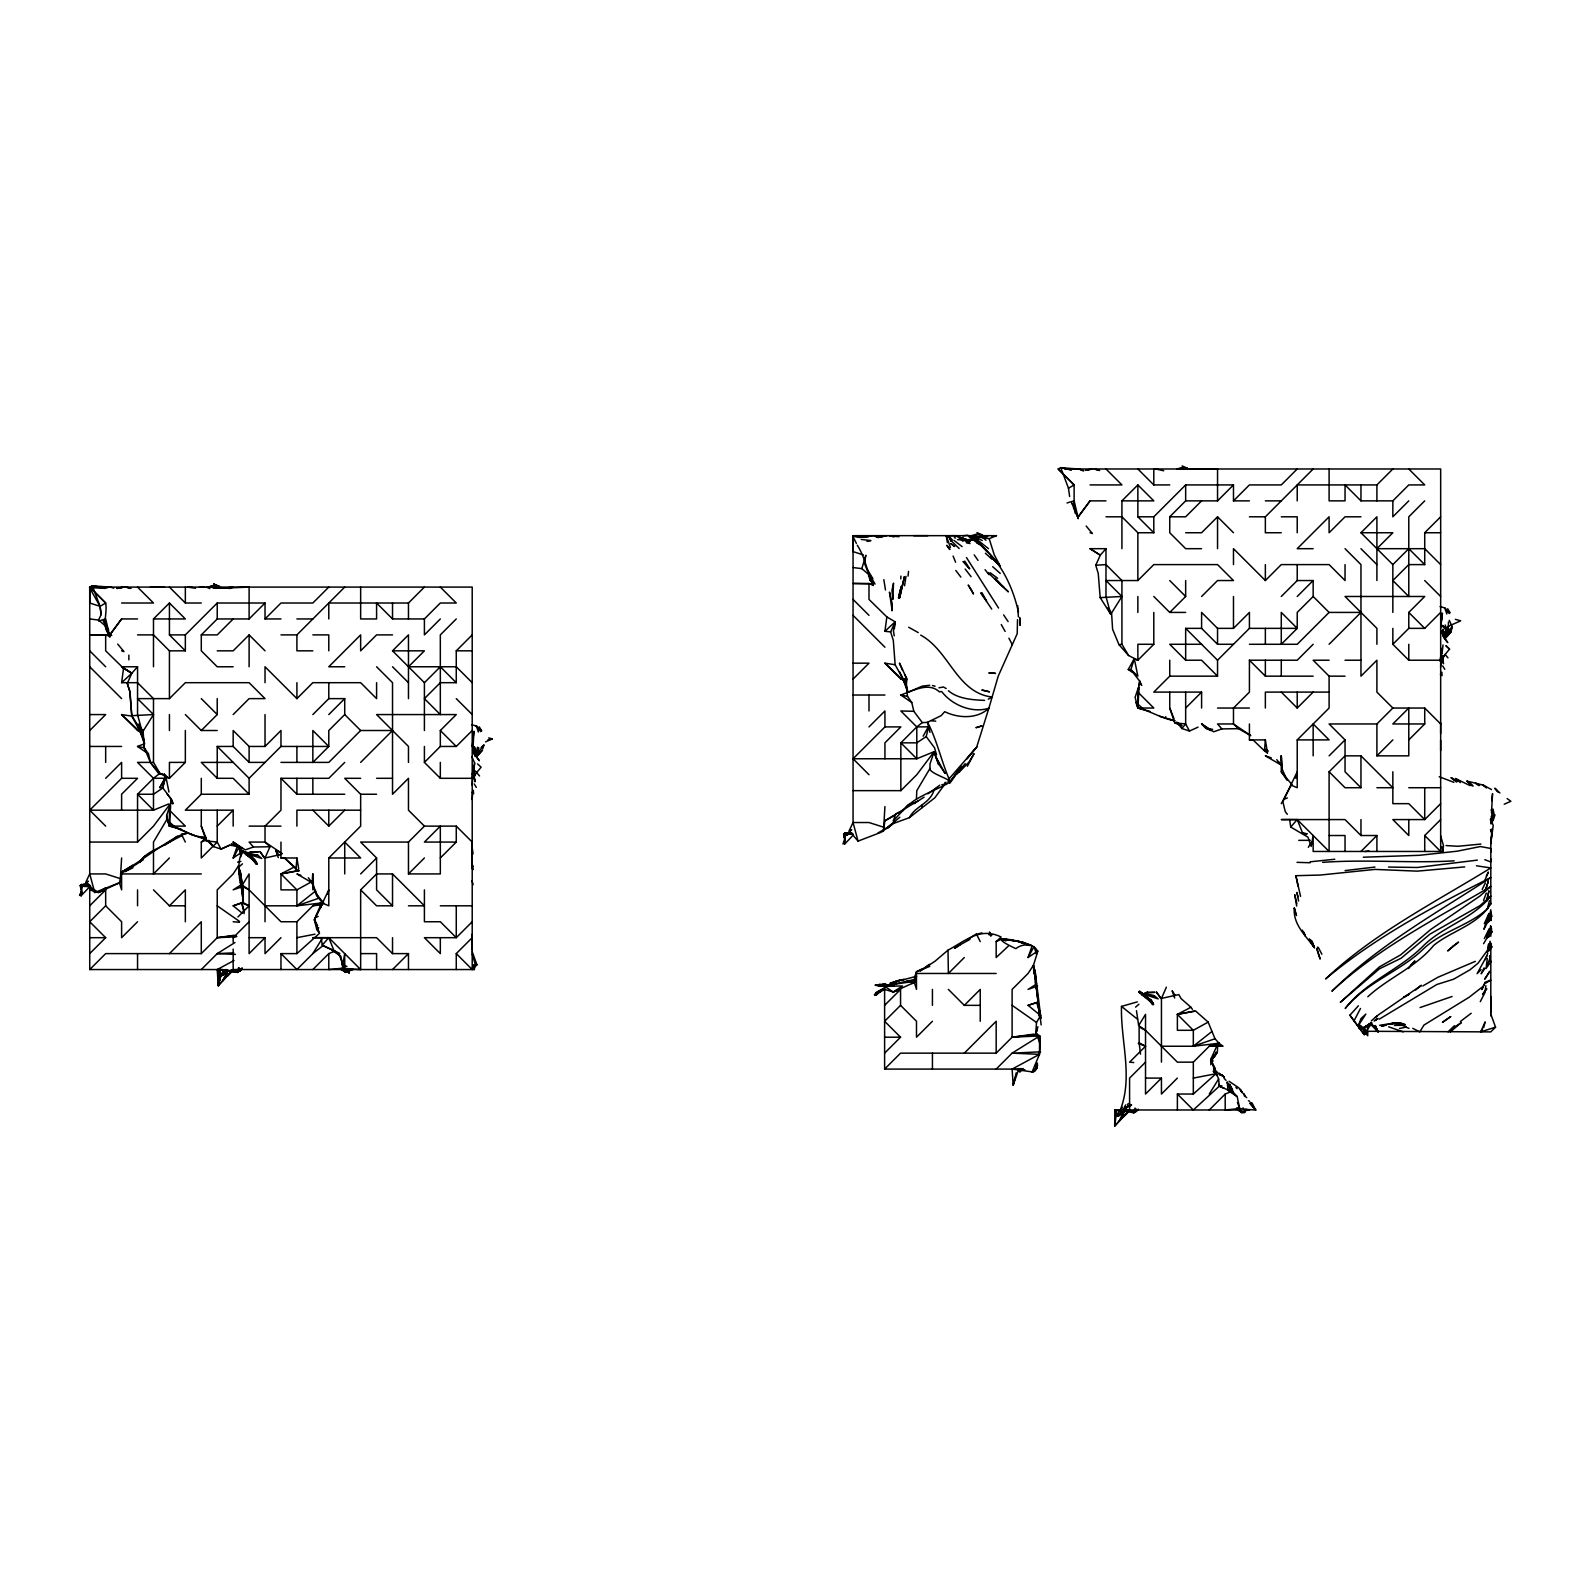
<?xml version="1.0" encoding="UTF-8"?>
<svg xmlns="http://www.w3.org/2000/svg" width="1592" height="1592" viewBox="0 0 1592 1592"><rect width="100%" height="100%" fill="white"/><g stroke="black" fill="none" stroke-linecap="round" stroke-linejoin="round"><path stroke-width="1.5" d="M81.132 884.754L81.132 889.311L80.237 885.411L84.336 885.848L81.132 884.754L81.192 895.679L79.6 895.321L81.63 891.042M844.437 833.352L844.437 837.889L843.561 833.989L847.64 834.447L844.437 833.352L844.496 844.258L853.053 835.283L858.048 841.113L880.257 832.596L883.48 831.044L884.873 820.815L915.878 802.109L908.236 804.716L893.172 820.994L895.898 813.83L903.082 810.627C914.684 796.06 934.842 791.443 950.384 781.871C941.469 762.409 937.429 740.937 927.559 722.27L941.131 715.664L944.733 711.684C958.304 718.33 977.09 719.285 988.871 708.241L998.244 676.083L1017.228 633.636L1017.507 619.706M82.048 892.197L79.6 895.321L81.192 893.49L81.192 895.679L89.729 886.704L94.744 892.535L120.156 882.446L121.609 857.988M883.48 831.044L884.933 806.587M1440.661 733.673L1440.661 722.808M128.852 659.844L128.872 655.148M233.168 949.071L233.168 969.548L218.283 985.647L218.422 969.548L221.726 975.856L227.775 971.16M1442.014 653.755L1443.048 644.959M472.207 934.126L472.207 950.106M474.416 746.728L475.471 751.583M1490.808 996.473L1490.808 1012.452M1493.017 809.094L1494.072 813.95M1210.756 1064.71L1211.253 1058.302L1217.741 1043.974L1217.382 1051.854L1211.771 1059.993L1214.656 1054.222M1018.979 1068.511L1013.169 1085.187L1012.114 1069.088L1032.153 1071.894C1038.581 1072.749 1037.666 1056.471 1036.87 1066.958L1037.168 1063.138M1491.963 828.875L1490.808 843.8L1493.216 825.412L1490.47 818.985L1491.047 823.999M900.793 578.871L900.893 576.105M1364.583 1033.228L1363.926 1027.457L1370.453 1023.357M474.078 752.698L472.864 747.106L474.297 752.976M1491.266 821.233L1492.679 815.064L1491.465 809.452L1492.918 815.323M472.048 862.148L472.207 840.914M1440.661 740.2L1440.661 750.688M916.435 799.184L916.793 790.647L929.987 768.419L929.967 764.021L934.146 751.663L936.534 754.847L934.544 747.802L926.206 736.559L928.673 726.688L929.987 732.38M321.146 907.48L321.325 903.54L314.42 919.758L316.828 929.768L318.897 932.395M142.862 737.812L143.26 729.673L142.862 737.812L139.618 730.33L137.549 730.509L121.609 714.569L131.818 716.141L140.992 732.778L136.315 723.345M313.485 886.644L312.848 873.928C310.918 884.396 315.514 895.301 322.639 902.843L312.848 905.808L296.908 921.748L296.908 953.608L280.968 953.608L280.968 969.548M1281.938 768.558L1281.281 755.842L1281.938 768.558L1287.013 780.219L1281.281 771.782L1281.281 755.842M1232.327 1089.286L1229.522 1084.132L1231.492 1088.51L1231.173 1091.873L1237.183 1096.57L1239.69 1108.549L1249.62 1109.982M473.003 748.001L473.938 731.245L472.207 746.449M1491.485 812.756L1492.56 793.592L1491.803 800.696M472.207 799.602L472.545 793.672M204.174 837.093C191.06 837.173 181.727 828.258 169.429 826.129L170.623 805.552M1170.08 719.425L1174.777 720.758C1161.444 718.529 1150.757 711.087 1137.862 708.042L1139.076 687.465M120.156 882.446L121.569 872.217C141.111 861.292 157.867 847.143 177.707 836.437M343.852 968.991L343.753 970.523L343.514 969.329M1491.027 823.044L1491.505 815.84L1492.361 822.387M929.808 966.344L916.455 971.757L916.495 989.408L914.345 982.403L914.723 976.752L916.455 971.757L922.644 968.633M915.38 979.239L884.615 986.244L884.615 1069.088L900.555 1053.148L996.174 1053.148L1012.114 1037.208L1035.636 1034.681L1036.511 1022.462L1040.591 1015.537L1034.939 969.787L1036.432 984.095L1028.054 989.408L1037.586 986.085M472.167 785.214L472.963 775.065L471.769 778.388M1440.621 667.108L1441.397 656.979L1439.924 661.118L1442.193 648.103L1440.879 657.118M280.968 842.068L280.968 857.988L296.908 857.988L296.032 868.953L299.037 871.023M1265.361 739.902L1267.471 752.936L1264.486 750.867L1265.361 739.902L1249.422 739.902L1249.422 723.962M1363.707 1030.203L1363.926 1027.457L1368.125 1025.049M162.484 773.792L159.001 774.01L150.524 762.707L148.474 753.931L144.215 747.802L143.28 736.957M911.778 702.53L907.52 696.4L905.748 681.018L907.858 692.321L900.853 695.027L911.778 702.53L913.828 711.306L922.305 722.589L927.718 722.41L928.713 728.579M1449.257 620.283L1452.322 626.989L1445.874 635.427L1448.223 630.611L1448.441 621.955M1231.173 1091.873L1231.512 1088.172M1035.258 1065.287L1036.651 1068.55C1038.342 1059.138 1037.387 1071.535 1032.153 1071.894L1039.457 1054.342L1039.676 1035.934L1036.591 1033.745L1035.636 1034.681L1037.367 1028.412M1487.943 951.081L1488.62 944.215L1491.803 946.961L1489.495 950.583M473.361 766.508L472.525 774.627M879.202 984.871L885.669 985.786L879.043 986.045L879.222 984.493L888.714 986.125L879.361 984.771M894.425 628.542L895.142 621.835L886.843 616.92L868.993 599.408L868.993 583.468L853.053 583.468L873.192 583.985L870.108 580.264L868.257 574.095L861.809 568.643L853.053 567.548M1441.636 620.243L1442.392 613.159L1440.661 628.362M908.037 576.105L908.534 571.448M82.167 886.565L80.416 886.923L86.724 885.232L82.167 886.565L81.192 895.679L81.65 893.052M844.496 844.258L845.471 835.163L850.028 833.83L843.74 835.521L845.471 835.163M408.467 905.808L424.407 905.808L392.527 873.928L376.588 873.928L360.648 889.868L360.648 969.548L349.006 968.951L349.066 973.389L348.031 969.488M1490.808 1014.104L1495.545 1027.178L1490.808 1031.895L1367.608 1031.298L1367.687 1035.735C1363.09 1030.661 1376.125 1020.313 1370.732 1023.517L1378.174 1031.895L1371.03 1024.751L1362.971 1028.293L1365.16 1026.84L1364.105 1031.954M170.762 803.263L171.239 799.224L162.881 787.96L164.991 778.249L164.235 773.692M1139.195 685.177L1139.673 681.137L1130.877 669.695L1128.25 669.496L1134.3 658.67L1137.862 660.222L1153.802 644.282L1153.802 612.423M474.615 763.046L473.58 771.861L474.615 763.046L471.869 756.638M346.957 966.523L342.797 964.493L344.728 953.608L344.728 969.548L474.356 969.548L475.073 963.837L472.207 953.986M1376.901 851.461L1376.901 835.521L1360.961 835.521L1345.041 819.582L1281.281 819.582L1289.639 819.562L1290.714 827.044L1307.947 837.193L1311.231 846.407L1313.161 835.521L1313.161 851.461L1442.81 851.461L1443.506 845.75L1440.661 835.899M1488.241 919.42L1488.978 913.51L1484.301 923.639M234.044 960.473L217.228 969.548L218.283 985.647L219.079 983.08L218.283 985.647L222.82 980.572L228.372 970.145L222.681 980.971L232.014 970.364M473.859 777.811L475.51 774.19L473.799 776.02L474.277 772.478M1486.291 966.324L1487.326 958.404M218.283 985.647L220.472 969.309M1485.893 985.687L1484.958 992.632L1480.281 1001.647M185.349 730.509L185.349 762.389L169.429 778.309L160.115 773.593L153.489 762.389L153.489 698.629L137.549 682.689L121.609 682.689L123.539 668.322L105.669 650.83L105.669 634.89L89.729 634.89L109.888 635.387C100.973 626.89 107.758 613.597 105.669 603.01L89.729 587.09L89.729 603.01L100.057 606.353L105.669 603.01L89.729 587.09L92.336 585.776L109.45 587.09L104.933 588.363L92.336 585.776L100.057 606.353L101.172 614.612L98.505 620.044L89.729 618.95M895.142 664.74L884.933 663.168L904.316 681.356L895.142 664.74L893.311 640.402L890.625 631.944L884.933 631.288L886.843 616.92M1487.465 952.494L1488.62 944.215M1488.679 950.185L1490.013 941.29L1491.803 946.961L1488.898 950.643M1483.565 943.698L1487.784 936.593L1488.918 929.231L1491.903 931.957L1488.44 937.23L1490.629 926.047L1491.565 928.872L1488.44 937.23M904.554 585.776L906.007 576.384M1209.263 1046.243L1222.775 1046.103L1219.034 1043.257L1209.263 1046.243L1218.875 1045.088L1219.253 1042.82L1209.263 1046.243L1193.323 1062.162L1193.323 1094.042L1177.383 1094.042L1177.383 1109.982M166.842 793.513L171.239 799.224L169.429 810.189L169.429 826.129C182.503 828.337 192.871 837.054 206.343 838.845L201.288 826.129L201.288 810.189M1141.763 685.416L1139.673 681.137L1137.862 692.102L1137.862 708.042L1149.902 711.345M220.213 977.906L218.601 983.677M876.535 992.592L876.078 995.199L874.486 994.861L876.078 993.03L876.078 995.199L884.615 988.015L875.7 992.612M1492.639 821.054L1493.614 815.621L1491.425 810.348M1488.639 921.728L1490.749 909.788L1491.704 916.256L1488.639 921.728L1491.187 912.495M1037.268 1064.749L1036.651 1067.953L1037.347 1065.784M348.728 970.364L349.006 968.951L352.429 969.548L346.937 972.075L341.524 968.394M1237.939 1108.828L1243.352 1112.509L1244.685 1112.49L1245.402 1109.385L1255.969 1109.982L1249.72 1103.176M884.933 631.288L895.142 621.835L893.43 630.949L894.246 635.885M170.324 805.572L169.429 810.189L185.349 826.129L169.429 826.129L167.439 820.477L174.981 827.084M1138.758 687.485L1137.862 692.102L1153.802 708.042L1137.862 708.042L1135.872 702.39L1143.434 708.997M349.046 970.463L347.673 970.523M1367.647 1032.83L1367.011 1033.706L1358.672 1025.029L1360.901 1018.721L1365.876 1014.064L1358.672 1025.029C1361.837 1024.094 1368.941 1036.83 1366.871 1031.616L1367.011 1033.706M1015.099 1077.446L1013.487 1083.217M327.833 894.207L328.788 889.868L314.42 919.758L319.514 933.31L296.908 953.608M1295.808 778.289L1297.221 771.782L1282.853 801.672L1285.281 811.681L1287.331 814.288M219.577 980.99L221.129 974.165M219.776 980.055L221.308 973.289M1014.462 1080.53L1016.193 1072.809M222.124 974.105L222.92 970.603C226.721 973.846 225.845 969.03 225.089 972.175L222.96 970.523M1145.524 1062.162L1129.584 1078.102L1129.584 1109.982L1114.698 1126.081L1116.888 1109.743L1114.838 1109.982L1118.141 1116.291L1118.977 1109.982L1136.449 1111.375L1138.479 1109.127M1124.191 1111.594L1118.141 1116.291M475.172 756.2L477.56 747.225L478.575 747.961L476.704 753.752L478.575 747.723M1444.72 634.273L1445.994 629.138L1442.81 625.716M1487.983 921.39L1483.903 929.29L1488.978 913.51M1490.629 926.047L1491.903 931.957L1486.709 937.907L1488.918 929.231L1484.341 938.564M240.392 882.883C236.75 866.844 238.621 834.128 257.287 863.939M1039.536 1014.383L1033.487 965.21L1037.904 950.902L1028.054 957.528L1032.133 945.827C1021.168 940.653 980.433 932.355 1015.935 948.653C1022.024 943.379 1034.303 943.021 1037.606 951.479M1476.481 865.789L1490.808 867.938C1434.432 902.664 1374.214 933.071 1325.619 978.921C1375.249 937.389 1433.118 906.525 1490.808 877.55C1436.422 913.131 1378.473 945.23 1331.907 991.219C1378.553 947.718 1436.243 918.644 1490.808 886.505L1479.704 896.216L1430.85 929.39L1400.562 954.921L1379.388 966.921L1340.305 1002.323L1379.528 968.772L1401.079 958.265L1430.014 934.106L1480.122 905.569L1490.808 895.978C1473.237 919.002 1442.292 926.265 1422.352 946.842C1398.91 970.065 1366.055 981.607 1345.22 1008.472C1366.036 982.702 1398.373 972.195 1421.875 950.424C1440.322 931.698 1467.724 926.345 1487.266 909.132L1489.455 900.654M1483.724 1027.397L1485.157 1021.865L1480.679 1031.895L1495.545 1027.178M1490.968 838.666L1492.182 834.208L1490.808 829.711M219.318 972.891L217.228 969.548L237.268 972.374L238.621 967.598M1035.636 1034.681L1037.904 1026.701M1135.036 1108.032L1133.683 1112.788L1118.977 1109.982M482.933 748.419L483.888 745.076L481.142 747.504M1451.367 630.332L1452.322 626.989L1448.223 630.611M224.293 970.543L222.88 975.2L225.964 969.428M1447.347 629.895L1448.64 625.855L1445.357 634.87L1447.347 629.895L1445.178 624.999M1036.87 1066.958L1037.447 1065.128L1034.939 1069.884L1037.188 1066.66M163.041 785.931L165.867 776.757L169.429 778.309L169.429 762.389L185.349 762.389M1493.157 820.417L1495.007 814.805M1489.057 950.265L1491.187 943.857M169.429 857.988L153.489 873.928L153.489 842.068L166.662 819.84L166.662 815.422L170.822 803.065M1138.519 687.207L1135.096 697.336L1137.862 708.042M98.505 620.044L104.953 625.517L109.908 636.88L109.41 635.268L121.609 618.95L137.549 618.95M1077.883 468.983L1060.769 467.69L1058.182 468.983L1074.122 484.923L1074.122 500.863L1078.321 518.554L1077.864 517.181L1090.062 500.863L1105.982 500.863M1368.802 1025.009L1365.657 1034.103L1366.732 1031.576M248.551 855.342L246.024 853.929L251.556 857.232L243.019 851.362L233.168 857.988L237.248 846.287L233.168 842.068L245.268 849.869L253.426 847.004L269.963 846.765L265.028 857.988L265.028 921.748M1251.531 1104.808L1252.148 1103.097L1255.571 1109.982L1250.476 1102.818L1250.735 1104.311L1253.143 1106.918L1251.332 1102.778L1250.735 1104.311M478.555 748.459L476.923 752.956L478.237 749.653M474.953 755.941L476.267 752.359M1484.361 983.975L1481.933 989.488L1484.361 983.975L1490.808 980.075L1484.62 982.443M1483.525 900.475L1486.311 893.112M1120.509 1109.405C1133.146 1076.491 1120.549 1040.591 1121.484 1006.403L1137.305 1001.885M1121.624 1114.101L1118.062 1113.505L1121.624 1114.101L1123.335 1109.604M1485.236 959.737L1487.684 953.469M1489.614 959.16L1485.993 968.533L1490.609 962.125L1489.595 955.956L1490.609 962.125M137.549 921.748L121.609 937.688L121.609 921.748L105.669 905.808L105.669 889.868L98.326 892.475L89.729 886.704L89.729 969.548L222.562 969.548L237.268 972.374L239.099 967.976M1484.739 880.595L1488.381 872.058L1486.371 876.018M347.056 971.757L348.131 969.21M225.905 969.986L225.089 972.175L225.785 970.682M1012.114 1069.088L1039.457 1054.342L1040.292 1045.586M1021.885 1068.889L1020.014 1071.734L1023.139 1068.61M1161.444 1062.162L1161.444 998.423L1166.379 987.199M1020.054 1069.923L1020.691 1068.491M1373.578 1025.606L1376.125 1027.119M131.818 716.141L129.808 691.605L127.3 683.366L131.818 673.257L137.549 666.769L121.609 666.769L131.818 673.257L121.609 682.689M890.625 631.944L895.142 621.835M1201.602 596.483L1217.542 580.543L1233.482 580.543L1217.542 564.603L1153.802 564.603L1137.862 580.543L1105.982 580.543L1121.922 596.483L1110.758 614.293L1100.172 597.617L1098.261 573.518L1095.754 565.279L1100.271 555.17L1105.982 548.683L1090.062 548.683L1100.271 555.17L1090.062 548.683M1144.548 995.816L1152.568 1003.298L1138.718 992.075L1139.653 991.318L1151.195 1000.214L1153.703 1004.373M1441.476 661.536L1443.944 656.103L1442.253 657.934L1449.556 649.118L1446.093 645.855L1449.556 649.118M1371.03 1024.751L1375.329 1026.183L1378.174 1031.895L1374.792 1025.646M85.689 882.485L89.729 873.928L89.729 587.09L472.207 587.09L472.207 969.548L476.943 964.812L472.207 951.737M842.904 843.899L844.934 839.621M848.994 831.084L853.053 822.527L853.053 535.668L975.995 535.668M1486.809 955.976L1477.097 973.667L1481.077 969.667M861.809 568.643L865.849 555.25L864.436 563.23L873.232 585.458C867.143 572.185 865.272 557.399 857.252 545.22M1482.192 889.411L1485.376 882.863M478.993 750.31L477.441 753.513L483.888 745.076M225.268 972.035L226.124 970.304L224.392 971.936L222.562 969.548M1483.983 968.055L1481.157 973.787L1485.018 968.175M863.362 554.931L853.053 551.608L853.053 535.668M1373.856 1025.944L1375.468 1025.825L1374.453 1025.626M1021.149 1069.108L1019.338 1070.958L1021.149 1069.108L1020.751 1070.122M1366.632 1031.895L1367.608 1031.298L1364.324 1034.681L1353.976 1020.89L1360.483 1008.472M967.359 766.25L974.045 753.673L969.09 761.951L959.061 772.299M1122.38 1109.863L1119.295 1115.634L1122.38 1107.276M316.052 915.778L322.46 903.838M1281.281 803.662L1290.913 785.752M317.564 929.768L318.659 927.738M1213.98 1070.202L1215.074 1068.172L1210.835 1060.192L1218.616 1078.998L1219.313 1086.182L1193.323 1109.982L1177.383 1094.042M1020.552 1070.381L1020.054 1071.754L1017.845 1070.063L1019.636 1071.336M233.168 857.988L239.158 847.083L233.168 842.068L242.621 848.715L231.616 844.039M1028.054 957.528L1034.044 946.623L1036.492 954.165M162.444 787.801L159.817 787.582L164.991 778.249L153.489 778.309L137.549 794.249L137.549 842.068L89.729 842.068M923.141 736.181L928.315 726.828L916.793 726.907L900.853 742.847L900.853 790.647L853.053 790.647M159.817 787.582L165.867 776.757L168.971 792.06M132.594 865.232L121.569 872.217L121.609 889.868L119.46 882.863L98.326 892.475L89.729 889.868M226.9 969.627L225.805 971.538L223.377 970.782M1119.793 1111.196L1122.221 1111.952L1125.305 1107.515L1131.474 1104.868L1125.305 1107.515M1213.005 1061.207L1212.189 1059.138M1217.382 1051.854L1214.577 1056.809L1211.253 1058.302M225.487 971.836L226.601 969.866M893.49 823.442L909.37 817.671C915.38 805.851 930.206 803.701 934.086 789.911M1124.191 1107.355L1125.663 1104.928M1487.266 909.132L1490.808 903.261C1479.028 924.634 1451.864 930.564 1433.715 945.389C1415.606 967.498 1388.443 977.647 1367.787 996.791M233.168 714.569L249.108 698.629L265.028 698.629L249.108 682.689L185.349 682.689L169.429 698.629L137.549 698.629L153.489 714.569L142.325 732.38L131.738 715.703L130.007 691.823L127.3 683.366M296.908 921.748L280.968 921.748L249.108 889.868L242.263 885.132L249.108 873.928L249.108 953.608L265.028 937.688L265.028 953.608L280.968 937.688M1193.323 1062.162L1177.383 1062.162L1145.524 1030.303L1138.658 1025.547L1145.524 1014.363L1145.524 1094.042L1161.444 1078.102L1145.524 1078.102M1308.306 847.322L1311.509 842.108M280.968 953.608L296.908 969.548L312.848 953.608L322.201 938.583M1209.263 1094.042L1218.616 1078.998M239.696 968.553L237.268 972.374L242.123 968.155L237.268 972.374L233.168 969.548L342.439 969.548M1136.111 1108.967L1133.683 1112.788L1129.584 1109.982M472.008 792.637L473.123 790.906M1440.442 674.55L1441.556 672.799M1214.716 1068.729L1210.835 1060.192M242.68 896.992L238.601 865.67L233.168 873.928L217.228 889.868L217.228 937.688L201.288 953.608L105.669 953.608L89.729 969.548M1033.845 973.687L1033.487 965.21L1028.054 973.468L1012.114 989.408L1012.114 1037.208L1039.676 1035.934L1040.253 1044.81L1036.591 1033.745M225.447 971.16L224.213 971.717M958.046 770.627L950.086 781.791L961.867 766.329L949.747 783.344M961.588 767.145L957.011 773.971L965.21 763.623M1480.679 1031.895L1482.709 1028.91M1122.221 1111.952L1128.39 1105.883L1123.295 1110.062M105.669 634.89L109.211 635.845L121.609 618.95M1077.665 517.758L1090.062 500.863M169.389 804.995L153.489 826.129L137.549 842.068M945.489 783.304L934.803 797.831L909.37 817.671M1486.63 922.783L1491.704 916.256M1128.41 1110.798L1119.096 1121.385L1124.788 1110.579L1119.236 1121.007L1114.698 1126.081L1114.838 1109.982L1238.855 1109.982M891.818 986.224L880.595 984.692L890.207 985.587L883.998 984.194L879.222 984.493L879.063 985.965L875.063 985.11L884.157 986.164L876.953 984.931M1486.709 937.907L1487.784 936.593M948.175 779.881L976.692 747.066L988.871 708.241C972.254 713.475 952.056 705.196 941.648 691.485L939.459 691.883C930.046 683.207 917.987 688.58 907.858 692.321L902.923 678.928L900.853 679.087L884.933 663.168M473.799 776.02L481.102 767.205L477.64 763.941M206.244 837.492L201.288 842.068L201.288 857.988L217.228 842.068L217.228 810.189M1169.742 692.102L1169.742 708.042L1174.737 722.828L1176.966 722.37L1181.881 728.499L1185.662 723.962L1185.662 692.102M86.724 885.789L89.729 885.092M144.912 856.138L139.778 862.048L125.231 871.441L121.569 872.217L131.857 866.545L121.569 872.217L125.688 870.147M476.764 756.638L482.595 749.971L476.366 756.697M339.832 953.449L322.261 945.131L328.788 937.688L360.648 969.548M1445.198 638.551L1451.048 631.885L1447.526 629.178M1290.714 827.044L1297.221 819.582L1329.101 851.461L1329.101 771.782L1345.041 755.842L1360.961 755.842L1392.841 787.722L1376.901 787.722M229.984 970.225L239.894 971.1L241.765 969.011M239.894 971.1L242.064 968.712M1364.324 1034.681L1349.897 1015.159L1358.414 1005.786M86.067 885.968L90.784 886.247M1444.8 638.611L1451.048 631.885M241.666 968.633L237.268 972.374L240.034 970.961L231.298 970.244M227.616 976.115L232.949 970.523M1124.032 1116.529L1129.365 1110.957M340.409 968.991L345.723 972.334L349.006 968.951L348.389 971.359M1121.265 1112.072L1125.106 1107.734L1131.255 1105.266L1128.25 1106.201L1121.882 1112.251L1128.25 1106.201M153.489 618.95L169.429 603.01L185.349 618.95L153.489 618.95L153.489 666.769M89.729 730.509L105.669 714.569L89.729 714.569M169.429 603.01L169.429 634.89L185.349 634.89L217.228 603.01L265.028 603.01L265.028 618.95L280.968 618.95M233.168 666.769L217.228 666.769L201.288 650.83L201.288 634.89L217.228 618.95L249.108 618.95L265.028 603.01M233.168 618.95L217.228 634.89L201.288 634.89M105.669 778.309L121.609 762.389L121.609 778.309L89.729 810.189L105.669 826.129M265.028 650.83L249.108 634.89L233.168 650.83L217.228 650.83M265.028 618.95L280.968 603.01L312.848 603.01L328.788 587.09M185.349 714.569L201.288 730.509L217.228 714.569L217.228 698.629M312.848 650.83L296.908 650.83L296.908 634.89L344.728 587.09M89.729 905.808L105.669 889.868M201.288 778.309L201.288 794.249L185.349 810.189L233.168 810.189L233.168 826.129M265.028 682.689L265.028 666.769L296.908 698.629L312.848 682.689L360.648 682.689L376.588 698.629L376.588 682.689M105.669 905.808L89.729 921.748L105.669 937.688L89.729 953.608M265.028 762.389L249.108 762.389L233.168 746.449L233.168 730.509L249.108 746.449L265.028 746.449L280.968 730.509L280.968 746.449L249.108 778.309L249.108 794.249L201.288 794.249M328.788 618.95L328.788 603.01L408.467 603.01L424.407 587.09M312.848 714.569L328.788 698.629L328.788 682.689M217.228 826.129L233.168 810.189M328.788 714.569L344.728 698.629L328.788 698.629M424.407 730.509L424.407 682.689L392.527 650.83L408.467 634.89L408.467 698.629M360.648 587.09L360.648 618.95L376.588 618.95L376.588 603.01L392.527 618.95L424.407 618.95L440.327 603.01L456.267 603.01L440.327 587.09M344.728 698.629L344.728 714.569L328.788 730.509L328.788 746.449L312.848 762.389L312.848 730.509L328.788 746.449L280.968 746.449M440.327 618.95L424.407 634.89L424.407 618.95M153.489 889.868L169.429 905.808L185.349 889.868L185.349 921.748M456.267 618.95L440.327 634.89L440.327 714.569L424.407 698.629L440.327 682.689L456.267 682.689L456.267 650.83L472.207 634.89M360.648 762.389L392.527 730.509L360.648 730.509L328.788 762.389L280.968 762.389M344.728 762.389L328.788 778.309L280.968 778.309L280.968 810.189L265.028 826.129L265.028 842.068L269.963 846.765M424.407 682.689L440.327 666.769L456.267 682.689M169.429 953.608L201.288 921.748L201.288 953.608M237.944 916.952L249.108 905.808L242.74 902.346L242.7 886.545L240.054 870.267L242.263 885.132M312.848 810.189L328.788 826.129L344.728 810.189M201.288 969.548L217.228 953.608L234.939 942.544M233.168 942.225L233.168 937.688L249.108 921.748M472.207 778.309L440.327 778.309L424.407 762.389L440.327 746.449L440.327 730.509L456.267 714.569L376.588 714.569L408.467 746.449L408.467 762.389M322.639 903.241L328.788 905.808L328.788 857.988L360.648 826.129L360.648 794.249L344.728 778.309L360.648 778.309M440.327 746.449L456.267 746.449L472.207 730.509M360.648 873.928L376.588 857.988L360.648 842.068L408.467 842.068L424.407 826.129L456.267 826.129L472.207 842.068M312.848 969.548L328.788 953.608L335.056 951.101L322.897 945.747L312.848 953.608M408.467 842.068L408.467 873.928L424.407 857.988M440.327 857.988L456.267 842.068L456.267 826.129M392.527 969.548L408.467 953.608L392.527 953.608L376.588 937.688L312.848 937.688L328.788 937.688L334.081 950.941L340.768 956.135L343.275 968.115L353.205 969.548M472.207 921.748L456.267 937.688L424.407 937.688L440.327 953.608L440.327 937.688M456.267 969.548L456.267 953.608L472.207 937.688M853.053 679.087L868.993 663.168L853.053 663.168M868.993 726.907L884.933 710.967L884.933 726.907L853.053 758.767L868.993 774.707M1121.922 500.863L1137.862 484.923L1153.802 500.863L1121.922 500.863L1121.922 548.683M1137.862 484.923L1137.862 516.803L1153.802 516.803L1185.662 484.923L1233.482 484.923L1233.482 500.863L1249.422 500.863M1201.602 548.683L1185.662 548.683L1169.742 532.743L1169.742 516.803L1185.662 500.863L1185.662 484.923M900.853 790.647L916.793 774.707L934.146 751.663L938.285 764.339M1201.602 500.863L1185.662 516.803L1169.742 516.803M1185.662 500.863L1217.542 500.863L1233.482 484.923M1233.482 532.743L1217.542 516.803L1201.602 532.743L1185.662 532.743M1233.482 500.863L1249.422 484.923L1281.281 484.923L1297.221 468.983M1153.802 596.483L1169.742 612.423L1185.662 596.483L1185.662 580.543M1281.281 532.743L1265.361 532.743L1265.361 516.803L1313.161 468.983M1233.482 644.282L1217.542 644.282L1201.602 628.362L1201.602 612.423L1217.542 628.362L1233.482 628.362L1249.422 612.423L1249.422 628.362L1217.542 660.222L1217.542 676.162L1169.742 676.162L1153.802 692.102L1201.602 692.102L1201.602 708.042M1233.482 564.603L1233.482 548.683L1265.361 580.543L1281.281 564.603L1329.101 564.603L1345.041 580.543L1345.041 564.603M1376.901 500.863L1376.901 484.923L1392.841 468.983M1281.281 596.483L1297.221 580.543L1297.221 564.603M884.615 1005.348L900.555 989.408L900.555 1005.348L916.495 1021.268L916.495 1037.208L932.434 1021.268M1185.662 708.042L1201.602 692.102M1297.221 596.483L1313.161 580.543L1313.161 596.483L1329.101 612.423L1360.961 612.423L1329.101 644.282M1392.841 612.423L1392.841 564.603L1360.961 532.743L1376.901 516.803L1376.901 580.543M1329.101 468.983L1329.101 500.863L1345.041 500.863L1345.041 484.923L1360.961 500.863L1392.841 500.863L1408.781 484.923L1424.721 484.923L1408.781 468.983M900.555 1005.348L884.615 1021.268L900.555 1037.208L884.615 1053.148M1313.161 596.483L1297.221 612.423L1297.221 628.362L1281.281 644.282L1281.281 612.423L1297.221 628.362L1249.422 628.362M1408.781 500.863L1392.841 516.803L1392.841 500.863M964.314 957.528L948.374 973.468L948.016 950.145C965.866 940.573 980.214 926.823 1001.129 937.011L996.174 941.588L996.174 957.528L1008.313 946.126M1424.721 500.863L1408.781 516.803L1408.781 596.483L1392.841 580.543L1408.781 564.603L1424.721 564.603L1424.721 532.743L1440.661 516.803M1329.101 612.423L1297.221 644.282L1249.422 644.282M1313.161 644.282L1297.221 660.222L1249.422 660.222L1249.422 692.102L1233.482 708.042L1233.482 723.962L1238.417 728.678L1250.755 735.603L1233.482 723.962L1217.542 723.962L1221.88 728.917L1238.417 728.678M1392.841 564.603L1408.781 548.683L1424.721 564.603M948.374 989.408L964.314 1005.348L980.234 989.408L980.234 1021.268M1281.281 692.102L1297.221 708.042L1313.161 692.102M964.314 1053.148L996.174 1021.268L996.174 1053.148M1440.661 660.222L1408.781 660.222L1392.841 644.282L1408.781 628.362L1408.781 612.423L1424.721 596.483L1345.041 596.483L1376.901 628.362L1376.901 644.282M1291.092 785.154L1297.221 787.722L1297.221 739.902L1329.101 708.042L1329.101 676.162L1313.161 660.222L1329.101 660.222M1408.781 628.362L1424.721 628.362L1440.661 612.423M996.174 1069.088L1012.114 1053.148L1039.676 1035.934M1329.101 755.842L1345.041 739.902L1329.101 723.962L1376.901 723.962L1392.841 708.042L1424.721 708.042L1440.661 723.962M1424.721 708.042L1424.721 723.962L1392.841 723.962L1408.781 708.042L1408.781 755.842L1376.901 755.842L1392.841 739.902M1408.781 739.902L1424.721 723.962M1145.524 1030.303L1139.116 1026.979L1139.156 1042.76L1145.524 1046.243L1129.584 1062.162L1133.723 1062.541M1360.961 851.461L1376.901 835.521M1440.661 803.662L1424.721 819.582L1392.841 819.582L1408.781 835.521L1408.781 819.582M1177.383 1078.102L1161.444 1094.042L1161.444 1078.102M1424.721 851.461L1424.721 835.521L1440.661 819.582M1209.263 1109.982L1225.203 1094.042L1231.472 1091.515L1227.094 1082.122L1229.88 1088.928L1227.293 1082.281L1228.029 1090.421L1235.929 1095.714L1232.825 1092.132L1237.183 1096.57M1448.083 1031.895L1454.352 1025.745M1021.009 1069.824L1019.278 1071.476L1017.447 1069.088L884.615 1069.088M1159.712 716.3L1164.767 717.773L1165.822 716.798M226.979 972.274L228.711 970.702L226.741 972.035M1123.395 1112.708L1125.126 1111.136L1123.156 1112.45M1193.323 1094.042L1215.91 1073.744L1193.323 1078.102M239.178 866.725L242.481 863.819M1135.574 1007.139L1138.897 1004.234M892.236 823.88L884.853 829.551L899.838 817.253M1371.309 1020.89L1376.841 1016.134M1377.796 1015.298L1421.298 985.408L1415.606 990.005M237.268 972.374L241.029 969.15M1137.444 1109.584L1133.683 1112.788L1136.449 1111.375M1032.153 1071.894L1036.551 1068.152L1035.636 1069.625L1034.78 1070.64L1037.168 1065.625M1375.11 1020.532L1375.906 1019.855M1375.329 1017.427L1377.418 1015.676M1460.401 1021.467L1471.187 1013.268M81.053 886.644L81.789 884.416L84.336 885.848M844.377 835.223L845.113 832.994L847.64 834.447M265.028 905.808L296.908 905.808L315.554 891.023L311.037 880.933M1161.444 1046.243L1193.323 1046.243L1211.97 1031.437L1208.169 1022.104L1195.433 1010.88L1177.383 1014.363L1177.383 1030.303L1193.323 1030.303L1208.169 1022.104M1375.249 1020.392L1377.956 1018.422L1374.115 1021.029M89.729 810.189L153.489 810.189L153.489 778.309L159.001 774.01M853.053 758.767L916.793 758.767L916.793 726.907L922.305 722.589M1483.107 986.363L1469.197 997.209L1423.944 1025.069L1419.805 1031.895L1412.741 1028.332M143.419 859.6L139.778 862.048C148.056 848.815 165.946 847.64 176.473 836.596L187.06 833.293L181.349 834.049L185.349 842.068M932.733 790.647L939.778 785.174M1422.83 985.945L1437.815 977.309L1475.326 961.349M242.74 902.346L233.168 905.808L242.123 913.092M1140.529 1054.143L1139.156 1042.76M948.016 950.145L934.982 961.25L920.116 970.981L929.41 964.334M1419.825 986.523L1421.298 985.408M86.704 884.058L83.003 884.456L88.316 884.217L83.54 885.53L88.316 884.217M850.825 833.312L846.168 834.646L851.62 832.795L850.009 832.636L846.327 833.054L853.352 834.308M887.858 827.243L877.928 833.034M893.072 982.582L900.555 980.135L891.978 983.418M82.068 885.391L89.271 886.625L80.177 885.57L85.63 885.431M880.515 984.97L879.043 986.045L881.888 984.652M132.673 866.128L125.231 871.441L132.972 867.74M918.266 800.577L914.067 803.562L924.076 797.154M967.04 940.235L974.364 935.061L981.946 932.832M162.881 787.96L153.489 794.249L137.549 794.249L153.489 810.189L168.653 803.96M164.553 845.153L174.065 838.805M926.206 736.559L916.793 742.847L900.853 742.847L916.793 758.767L934.146 751.663L936.016 757.752M927.877 793.751L937.37 787.403M98.326 892.475L105.749 887.659M883.739 989.11L874.486 994.861L884.615 989.408L893.212 991.995L902.485 985.985L884.615 986.244L893.212 991.995L900.555 989.408M884.615 988.015L878.943 991.378L881.988 989.726L880.476 990.582M1371.249 1022.542L1363.767 1028.213L1369.021 1024.193M88.356 885.013L85.809 885.769M882.247 985.149L887.958 985.149L883.998 984.194M1181.881 728.499L1189.483 731.027L1198.06 727.146M1069.625 496.505L1068.491 488.266L1074.122 484.923L1058.182 468.983M954.643 947.877L969.966 939.36M1379.229 1019.178L1436.82 984.513L1453.655 979.199L1470.033 969.767L1478.013 963.24L1490.808 945.668L1490.808 1015.975M895.162 815.124L884.873 820.815M311.753 881.669L296.908 889.868L280.968 889.868L280.968 873.928L294.5 866.864L296.032 868.953L284.789 858.207L280.968 857.988M988.254 699.187L992.254 697.057C956.812 692.978 949.509 650.81 920.693 635.108M1211.97 1031.437L1214.995 1038.74L1219.034 1043.257L1193.323 1046.243L1193.323 1030.303L1177.383 1014.363L1190.916 1007.278L1192.448 1009.388M169.429 842.068L182.423 835.362M1363.926 1027.457L1365.16 1026.84M1374.951 1027.736L1377.179 1029.845L1373.637 1025.765L1374.553 1026.362M895.56 984.055L910.883 981.866L915.241 979.737M910.883 981.866L915.34 979.737M893.212 991.995L914.345 982.403M911.798 983.617L915.44 981.966M314.838 917.868L318.161 916.375M1127.395 1104.311L1129.584 1103.336M485.6 741.872L492.286 738.907L488.704 737.912M1449.576 625.755L1460.72 620.82L1455.347 619.328M1504.201 804.219L1510.888 801.273L1507.166 798.587M883.301 984.353L889.47 985.866L883.301 984.353L880.316 985.687M201.288 842.068L206.303 839.88L213.428 846.586L221.049 849.113L229.586 845.173L237.248 846.287L231.318 843.999M996.174 941.588L1001.189 939.399L1006.044 940.852M229.527 588.602L233.168 587.09L224.373 588.125L208.472 587.09L213.646 585.438L219.238 586.453L213.686 584.005L219.238 586.453L213.646 585.438L208.472 587.09L224.373 588.125L249.108 587.09L249.108 618.95M980.831 537.121L976.712 536.803L989.209 538.693L996.473 535.668L980.533 535.668M1125.285 1111.196L1127.614 1110.221M1283.63 799.463L1287.351 797.93M243.019 851.362L256.153 862.884L248.133 855.382M850.009 832.636L845.014 833.83M148.474 753.931L137.549 746.449L144.534 743.743L143.081 736.718M1420.064 1007.557L1452.103 996.492M901.967 980.115L916.634 976.234M1221.88 728.917L1213.701 731.783L1201.602 723.962L1205.681 728.201L1211.054 730.628L1201.602 723.962L1207.592 728.997M249.108 889.868L242.7 886.545L233.168 889.868L241.546 884.555L240.054 870.267M299.017 870.446L280.968 873.928L296.908 889.868L296.908 905.808L318.579 898.306L315.554 891.023M1193.323 1046.243L1214.995 1038.74M242.7 886.545L243.258 902.584L241.825 903.042L244.113 913.708M1036.71 1002.582L1038.143 1002.104L1028.054 1005.348L1040.591 1015.537L1036.71 1002.582L1028.054 1005.348M233.168 905.808L243.258 902.584M233.168 937.688L236.83 936.494M472.685 966.165L476.943 964.812M944.812 782.687L946.086 782.289M229.626 845.233L221.049 849.113L217.228 842.068L206.283 840.914L201.288 826.129M98.604 621.039L105.669 618.95L109.868 636.641L109.211 635.845M1067.038 502.953L1074.122 500.863L1073.386 507.41L1078.321 518.554M856.377 543.409L852.795 536.166L859.66 537.459L872.754 535.668M87.52 884.734L82.844 886.048L87.52 884.734L85.928 884.595L89.212 885.152M1395.965 1022.9L1390.592 1024.333M867.023 541.439L870.904 540.583L861.272 539.429M265.028 857.988L280.232 854.645M1161.444 998.423L1178.816 994.582L1181.065 998.582L1190.916 1007.278M1245.143 1110.798L1248.844 1109.982M237.646 862.168L240.889 861.451M1375.11 1025.566L1375.209 1026.9L1374.971 1025.944M487.868 739.842L492.286 738.907M85.172 885.888L88.973 885.232L84.476 885.252M206.283 840.914L208.532 840.457L213.428 846.586M119.281 587.985L123.718 587.09L117.012 588.443L123.718 587.09M1087.714 469.899L1092.152 468.983L1085.446 470.356M941.768 784.776L945.747 783.941M887.023 535.668L878.028 537.519L873.849 535.668L878.426 537.36L882.485 536.603M907.858 692.321L922.246 686.132L929.668 685.276M1399.487 1028.492L1405.915 1027.178L1408.98 1028.372M191.856 587.09L187.518 587.09L195.537 588.244M1394.015 1023.039L1388.164 1024.233L1400.124 1022.761L1405.378 1024.711L1396.582 1022.741M131.738 715.703L153.489 714.569M1100.172 597.617L1121.922 596.483M296.908 937.688L314.977 934.186M80.913 885.112L81.789 884.416M844.218 833.711L845.113 832.994M280.968 873.928L298.022 870.844M1177.383 1014.363L1194.438 1011.278M1365.06 851.541L1368.961 850.884M1381.159 1025.845L1386.154 1025.069M851.62 832.795L849.252 833.173L852.536 833.75M1221.86 1085.764L1219.313 1086.182L1218.915 1084.371M1385.458 1025.308L1381.697 1025.785L1385.717 1025.149M1381.697 1025.785L1386.592 1025.009M1345.121 870.585L1374.991 867.063M1477.376 860.118L1417.417 867.481L1388.523 867.063M984.592 700.38C972.533 699.883 957.926 698.908 948.414 690.749M233.308 936.932L217.228 937.688L234.362 935.24M1012.114 1037.208L1034.143 1034.084M1464.72 866.904L1417.298 871.142L1374.891 869.411L1320.345 875.043L1295.908 875.7L1297.997 886.147M913.609 980.652L906.604 981.488L913.629 981.03M992.095 536.186L996.473 535.668M950.822 535.668L955.18 535.668L968.553 540.524M1480.938 844.058L1457.854 846.287L1446.073 845.551M296.908 905.808L322.639 902.843M1108.231 607.925L1111.594 613.477L1112.609 629.278L1118.957 644.621L1121.922 644.282L1128.569 655.506L1137.862 660.222L1137.862 644.282L1153.802 644.282M153.489 762.389L137.549 762.389L153.489 778.309M893.828 985.189L884.615 986.244L893.928 986.085M1310.117 861.809L1334.793 859.242M217.228 937.688L236.034 935.658M199.438 587.169L204.274 586.672M962.762 535.748L967.598 535.25L973.667 538.554M898.863 536.743L889.232 535.668L894.027 536.982M1095.754 565.279L1105.982 564.603L1121.922 580.543L1121.922 644.282M1363.289 857.212L1419.407 855.302L1457.098 851.203L1480.381 846.546L1490.808 848.456L1490.808 861.949L1484.819 859.7M947.757 782.03C956.374 780.876 928.415 773.513 929.987 768.419M233.805 952.852L217.228 953.608L235.457 954.424M1040.551 1051.834L1012.114 1053.148L1039.457 1054.342M84.157 886.505L88.575 886.346M1001.03 938.942L1022.761 942.066M81.689 885.232L90.028 885.729M1322.653 862.347C1366.553 859.222 1410.333 863.381 1454.173 860.854M213.408 588.224L218.243 588.065M1359.13 1028.153L1361.658 1028.094L1358.812 1027.755M927.837 535.668L913.728 535.668M164.513 587.09L150.404 587.09M1379.647 1025.308L1394.672 1022.959L1401.836 1024.114L1400.124 1022.761M1402.094 1025.328L1394.473 1025.407L1400.343 1024.77L1406.234 1026.741M1065.008 468.983L1440.661 468.983L1440.661 851.461L1424.721 835.521M1090.062 484.923L1121.922 484.923L1105.982 468.983M1137.862 468.983L1153.802 484.923L1169.742 484.923M1376.901 484.923L1297.221 484.923L1297.221 500.863M1265.361 500.863L1281.281 500.863M1105.982 516.803L1121.922 516.803L1137.862 532.743L1137.862 580.543M1249.422 516.803L1265.361 516.803M1281.281 516.803L1297.221 516.803L1297.221 532.743M1360.961 516.803L1345.041 516.803L1329.101 532.743L1329.101 516.803L1297.221 548.683L1313.161 548.683M1137.862 532.743L1153.802 532.743L1153.802 516.803M1360.961 532.743L1392.841 532.743L1376.901 548.683L1424.721 548.683L1440.661 564.603M1424.721 532.743L1440.661 532.743M1297.221 580.543L1313.161 580.543M121.609 603.01L153.489 603.01L137.549 587.09M169.429 587.09L185.349 603.01L201.288 603.01M1169.742 612.423L1185.662 612.423M296.908 618.95L312.848 618.95M1217.542 676.162L1201.602 660.222L1185.662 660.222L1185.662 628.362L1201.602 628.362M137.549 634.89L153.489 634.89L169.429 650.83L169.429 698.629M280.968 634.89L296.908 634.89M312.848 634.89L328.788 634.89L328.788 650.83M392.527 634.89L376.588 634.89L360.648 650.83L360.648 634.89L328.788 666.769L344.728 666.769M1201.602 644.282L1169.742 644.282L1185.662 660.222M169.429 650.83L185.349 650.83L185.349 634.89M392.527 650.83L424.407 650.83L408.467 666.769L456.267 666.769L472.207 682.689M456.267 650.83L472.207 650.83M1345.041 660.222L1360.961 660.222M1249.422 660.222L1265.361 676.162L1313.161 676.162M1329.101 676.162L1345.041 676.162M1329.101 692.102L1265.361 692.102L1265.361 708.042M853.053 695.027L884.933 695.027M1217.542 708.042L1249.422 708.042M884.933 726.907L900.853 726.907L884.933 742.847L884.933 758.767M201.288 730.509L217.228 730.509M1297.221 739.902L1329.101 739.902L1313.161 723.962L1313.161 755.842M89.729 746.449L121.609 746.449M249.108 794.249L233.168 778.309L217.228 778.309L217.228 746.449L233.168 746.449M233.168 762.389L201.288 762.389L217.228 778.309M121.609 778.309L137.549 778.309L121.609 794.249L121.609 810.189M376.588 778.309L392.527 778.309M1360.961 755.842L1360.961 787.722L1345.041 787.722L1329.101 771.782M1408.781 787.722L1440.661 787.722M280.968 778.309L296.908 794.249L344.728 794.249M360.648 794.249L376.588 794.249M360.648 810.189L296.908 810.189L296.908 826.129M249.108 826.129L280.968 826.129M1329.101 835.521L1345.041 835.521L1345.041 851.461M456.267 842.068L424.407 842.068L440.327 826.129L440.327 873.928L408.467 873.928M328.788 857.988L360.648 857.988L344.728 842.068L344.728 873.928M121.609 873.928L201.288 873.928M169.429 905.808L185.349 905.808M392.527 873.928L392.527 905.808L376.588 905.808L360.648 889.868M440.327 905.808L472.207 905.808M89.729 937.688L105.669 937.688M249.108 937.688L265.028 937.688M360.648 953.608L376.588 953.608L376.588 969.548M916.495 973.468L996.174 973.468M964.314 1005.348L980.234 1005.348M884.615 1037.208L900.555 1037.208M1298.754 840.337L1310.276 840.357M1289.639 819.562L1297.221 819.582L1302.535 832.855L1306.355 834.526M1019.656 941.947L1029.606 945.469L1019.656 941.947L1023.417 943.32M1365.259 1030.044L1363.568 1030.024L1363.787 1033.188M989.03 673.117L995.517 673.356L989.149 672.779L992.174 673.157M913.828 711.306L900.853 710.967L916.793 726.907M1297.022 862.347L1310.156 862.745M1011.597 940.215L1021.168 941.966L1003.318 938.862M1008.373 940.136L1012.87 940.315M900.853 679.087L906.644 679.346L906.186 686.411L902.923 678.928L906.644 679.346L906.584 678.272L899.44 663.088L902.565 670.152M137.549 730.509L143.32 730.768L139.618 730.33L144.534 743.743M957.508 539.688L963.538 539.967L969.986 543.529L966.284 542.753M852.795 536.166L868.257 536.962M102.724 588.244L89.49 587.587L100.057 606.353L101.112 614.631M1249.422 739.902L1253.222 740.121L1264.486 750.867M257.805 855.262L250.402 854.805L261.765 858.466L257.805 855.262L246.879 853.133M1154.22 995.697L1146.817 995.239L1158.18 998.9L1154.22 995.697L1143.295 993.567M987.697 536.723L971.777 535.668L976.971 534.036L982.543 535.051L976.99 532.604M882.585 984.493L892.555 985.985M1155.951 468.983L1163.712 470.794M1375.687 1026.223L1373.478 1026.064L1375.428 1026.243M931.519 720.758L935.738 721.196M233.168 921.748L239.377 922.285M1017.447 1069.088L1024.87 1069.744M223.159 973.409L225.208 973.667M121.609 666.769L131.818 673.257L123.539 668.322M219.616 587.428L224.373 588.125M1205.681 728.201L1212.626 729.355M988.672 934.603L991.856 935.141M938.962 687.784L943.479 687.008L946.205 688.52M1302.535 832.855L1307.37 833.83M1396.403 1023.019L1401.836 1024.114M900.853 695.027L907.52 696.4M137.549 746.449L144.215 747.802M191.259 834.407L193.786 835.064M1060.769 467.69L1071.237 469.859L1060.769 467.69L1068.491 488.266M965.926 539.071L970.145 541.459L955.18 535.668M92.336 585.776L104.893 588.383M1374.334 1026.143L1373.279 1025.944M1219.134 1045.228L1222.775 1046.103M1217.343 1044.73L1218.875 1045.088M932.474 685.555L935.101 686.232M1099.196 470.297L1094.361 468.983L1099.614 470.535M130.763 588.383L125.907 587.09L130.703 588.383M868.993 583.468L873.232 585.458M1440.083 606.612L1444.8 607.925L1449.257 613.537M471.63 724.718L476.366 726.012L481.321 730.668M1248.407 1100.828L1249.76 1101.206M201.647 837.511L206.343 838.845L198.323 836.457M1164.767 717.773L1174.777 720.758M181.389 829.313L174.821 827.243L166.662 819.84M883.48 827.143L868.993 822.527L853.053 822.527L858.048 841.113M120.176 878.565L105.669 873.928L89.729 873.928L94.744 892.535M908.714 627.268L918.246 632.601M1388.642 1026.82L1403.189 1031.895M1090.062 532.743L1092.371 533.519L1086.142 525.997M121.609 650.83L123.937 651.625L117.709 644.083M1271.272 757.892L1265.361 755.842L1280.844 764.876L1278.416 761.573M300.868 875.302L296.908 873.928L312.39 882.963L308.311 877.769M1439.228 776.737L1453.874 782.309M1083.734 470.715L1078.978 468.983L1083.217 470.814M110.544 587.09L113.709 588.224M1138.24 1043.476L1145.524 1046.243M249.108 905.808L241.825 903.042L244.412 911.679M1022.243 942.026L1032.133 945.827M978.463 543.549L971.617 538.494C997.209 554.792 1012.134 583.13 1018.442 612.204M206.383 587.09L209.885 588.602M1224.208 1088.311L1219.313 1086.182L1231.472 1091.515M1182.14 465.919L1187.672 468.366L1182.12 467.431L1176.906 468.983L1217.542 468.983L1217.542 500.863M1181.503 725.833L1174.737 722.828L1185.662 723.962L1189.483 731.027M954.364 537.579L955.578 538.116M342.738 969.568L348.27 972.055M970.145 541.459L962.523 537.997L964.095 538.733M1019.099 1071.257L1019.776 1071.496M1142.379 994.363L1147.971 997.667L1139.434 991.796M1460.401 782.607L1455.506 778.568L1470.013 785.572M1445.994 629.138L1447.028 629.875L1445.138 635.666L1447.009 629.616L1442.67 625.417M885.351 984.493L887.182 985.368M976.553 542.792L981.249 545.141L971.06 536.464M1264.526 749.036L1268.346 751.026M884.595 984.632L886.426 985.587M1491.485 789.552L1483.167 785.115L1468.302 781.413L1473.157 786.09M982.264 540.564L977.17 537.837L981.567 536.663L986.005 540.285M1229.064 1081.266L1238.914 1087.913L1242.098 1092.689M1479.585 785.373L1475.585 783.204L1478.948 785.632M1144.966 995.756L1142.439 994.343L1145.026 996.174M276.132 850.227L282.301 853.71L265.028 842.068L249.108 842.068L253.426 847.004M1145.404 995.637L1139.653 991.318L1138.718 992.075L1151.195 1000.214L1153.006 1003.239M249.009 855.202L243.238 850.884L242.322 851.66L254.78 859.799L256.591 862.804M1455.506 778.568L1459.625 781.035M1456.501 782.03L1451.207 777.772L1457.436 781.553M962.125 546.633L953.946 540.365M1236.825 1109.425L1242.138 1112.748L1237.959 1108.072M976.155 538.832L988.453 548.663M1176.966 722.37L1182.06 725.713M1137.583 1019.298L1121.484 1006.403M1144.509 996.333L1141.743 994.483L1150.339 1000.751L1153.026 1004.612L1146.937 998.144M248.093 855.899L245.327 854.048L253.924 860.337L256.611 864.177M1223.77 1076.61L1220.925 1074.699L1224.188 1077.127L1222.039 1075.316M331.614 949.986L339.514 955.299L342.797 964.493M1451.207 777.772L1454.65 780.12M1486.689 787.543L1483.167 785.115L1486.232 787.821M1128.25 669.496L1132.111 672.162M1012.114 1005.348L1036.511 1022.462M217.228 905.808L239.596 921.489M246.024 853.929L248.611 855.76M990.065 572.702L997.607 578.234M995.657 580.025L1008.413 591.846L988.174 572.782M959.16 548.504L951.16 540.743L948.454 535.668L952.494 540.086M337.245 953.528L339.514 955.299L336.947 952.912M1244.188 1095.634L1246.755 1097.644M1374.672 1027.417L1373.956 1026.442M1236.506 1108.251L1242.138 1112.748L1236.825 1108.191M341.962 969.329L345.723 972.334L345.185 970.841M1219.313 1073.187L1224.188 1077.127L1221.243 1074.739M1213.442 1068.192L1220.089 1075.297M284.65 858.168L294.5 866.864M1471.963 785.811L1466.988 781.095L1471.665 785.035M968.573 536.285L971.239 538.554M250.541 857.71L256.113 863.421M342.18 969.289L345.723 972.334M980.791 544.126L977.249 541.081L999.239 564.245L994.204 554.712L989.209 538.693M962.623 540.802L959.021 537.698L963.22 541.061M977.587 541.758L987.378 552.066M985.388 553.3L992.095 559.27M992.692 566.692L1000.273 573.438M1466.988 781.095L1470.55 784.299M990.94 556.643L999.239 564.245M1244.367 1094.401L1243.193 1093.326L1245.322 1096.052M1213.124 1071.157L1216.666 1074.441M1239.969 1109.385L1243.352 1112.509M343.554 968.951L346.937 972.075M958.006 535.768L962.563 539.967M1497.933 792.1L1494.968 788.358L1499.943 793.015M121.609 714.569L139.24 731.126M870.784 579.986L875.043 584.085L869.889 575.05L870.108 580.264M108.893 632.76L111.739 635.487M1442.591 626.352L1446.65 630.352L1442.571 625.596M1424.721 580.543L1440.661 596.483M1360.961 548.683L1376.901 564.603M1345.041 548.683L1360.961 564.603L1360.961 676.162L1376.901 660.222L1376.901 692.102L1392.841 708.042M1408.781 612.423L1424.721 628.362M1137.862 516.803L1153.802 532.743M1169.742 580.543L1185.662 596.483M1360.961 787.722L1345.041 771.782L1345.041 739.902M1185.662 628.362L1217.542 660.222M1003.895 587.229L994.96 578.374L999.557 583.03M853.053 599.408L868.993 615.348M853.053 615.348L884.933 647.228M1235.889 1087.436L1237.163 1088.709M456.267 698.629L472.207 714.569M392.527 666.769L408.467 682.689M376.588 666.769L392.527 682.689L392.527 794.249L408.467 778.309L408.467 810.189L424.407 826.129M440.327 730.509L456.267 746.449M344.728 714.569L360.648 730.509M169.429 634.89L185.349 650.83M201.288 698.629L217.228 714.569M456.267 953.608L472.207 969.548M392.527 905.808L376.588 889.868L376.588 857.988M217.228 746.449L249.108 778.309M89.729 650.83L105.669 666.769M89.729 666.769L121.609 698.629M1264.247 749.673L1267.471 752.936M969.568 568.662L963.24 561.558L969.568 568.662L964.792 561.1M1377.339 1029.745L1374.055 1025.984M1253.143 1106.918L1250.854 1103.296M1224.049 1078.282L1226.059 1080.391M240.889 856.755L239.158 847.083L242.72 851.939M1494.968 788.358L1497.555 791.264M1232.904 1092.669L1234.357 1094.301M478.953 728.917L476.366 726.012L478.416 732.081M336.489 952.235L337.942 953.867M1118.957 644.621L1128.569 655.506M160.115 773.593L150.524 762.707L144.156 747.384L143.141 731.584L138.663 724.161L142.325 732.38L137.549 714.569L137.549 666.769M1213.721 1071.814L1217.064 1075.694M165.349 774.966L167.538 777.533M1445.058 654.431L1447.984 657.854M475.132 770.807L479.55 775.961M1215.631 1052.312L1216.626 1053.526M1281.281 771.782L1292.346 785.075M316.012 893.669L323.892 903.181M1152.508 1003.856L1149.981 1000.751L1152.19 1003.796M985.05 569.697L988.99 574.652M480.804 731.623L476.366 726.012L479.331 729.952M1276.744 759.683L1280.844 764.876M1373.697 1025.885L1375.07 1027.656M965.15 569.021L971.1 576.702M955.777 570.453L960.872 577.1M998.562 608.025L966.483 557.598M1447.765 611.845L1444.8 607.925L1446.869 613.995M1444.501 638.173L1447.765 642.631L1443.347 636.601L1441.238 630.512L1444.501 638.173L1443.347 636.601M476.048 756.26L479.311 760.717L474.913 754.688L472.804 748.598L476.048 756.26L474.913 754.688M256.491 864.317L253.586 860.337L255.775 863.362M1312.345 941.787L1314.435 947.737C1305.699 935.638 1292.883 924.435 1294.316 908.037L1296.545 915.599M1349.897 1015.159L1353.976 1020.89M974.185 554.892L978.065 560.384M1074.461 509.281L1077.864 517.181M109.41 635.268L106.027 627.447L109.868 636.641M939.26 764.797L945.15 773.453L936.434 757.991L939.26 764.797L939.161 762.528M316.291 894.943L318.579 898.306M1150.339 1000.751L1153.026 1004.731M253.924 860.337L256.611 864.317M1003.637 614.93L1008.094 621.557M1175.214 995.478L1172.13 990.761L1174.697 998.005M1238.536 1109.405L1239.332 1110.619M278.819 855.043L275.715 850.347L278.282 857.571M342.121 968.991L342.937 970.185M991.716 609.099L980.811 592.861L986.562 601.06L982.005 592.781M103.241 621.059L106.664 626.571L106.763 631.447L106.584 626.452L103.938 620.8M1317.4 947.18L1318.216 948.494M1447.685 608.761L1450.173 612.84M479.252 726.847L481.739 730.927M867.242 569.399L872.894 578.672M1442.69 665.874L1444.76 669.297M474.237 783.961L476.306 787.383M108.634 630.074L106.584 626.452L107.181 629.755M1309.102 939.081L1312.306 944.733L1309.639 939.28M1074.083 507.231L1071.675 502.973L1075.098 508.465L1075.217 513.36M1001.268 624.542L1005.149 631.427M1318.276 947.359L1321.858 954.245M1232.407 1091.595L1233.402 1093.425L1232.188 1088.689M904.535 674.471L906.584 678.272L906.186 686.411L905.191 679.963M317.604 925.748L314.42 919.758L316.131 923.32M1008.91 638.213L1012.373 644.78M1302.336 930.146L1305.281 935.977L1303.947 932.176M976.234 933.589L980.234 941.588M899.639 671.923L904.316 681.356M172.553 803.92L171.239 799.224L173.309 803.502M1311.669 942.245L1313.698 946.663L1311.47 940.673L1314.435 947.737L1311.41 941.051M1232.387 1091.256L1233.362 1093.346L1231.312 1089.027M1310.455 939.479L1313.698 946.663M950.424 547.509L946.245 535.668L947.379 542.633M1108.032 608.124L1110.758 614.293L1105.982 596.483L1105.982 548.683M948.454 535.668L950.961 541.38M472.824 748.001L474.993 753.275M1238.277 1107.813L1239.153 1110.002L1244.685 1112.49L1243.034 1107.853M953.111 556.066L955.598 562.235M990.96 935.698L989.488 932.017L990.821 936.076M1169.742 708.042L1173.941 718.629M345.504 969.608L345.981 970.881M1445.277 636.024L1442.849 629.377L1444.282 634.89M1490.49 829.551L1492.182 834.208M476.844 754.111L474.396 747.464L475.849 752.976M1237.482 1102.48L1239.69 1108.549L1225.203 1109.982L1225.203 1094.042M341.802 964.075L343.275 968.115L328.788 969.548L328.788 953.608M1212.248 1060.65L1212.408 1061.028M1316.763 948.792L1320.146 959.081L1316.922 948.772M472.963 866.506L472.028 863.7L473.282 869.61M239.158 847.083L241.606 854.625M471.988 880.834L473.182 884.615M1139.673 681.137L1140.748 684.56M171.239 799.224L172.294 802.647M1298.077 896.913L1296.863 892.455L1298.555 901.012M164.394 774.647L165.23 778.289M1294.316 908.037L1295.908 914.226M166.662 815.422L169.429 826.129M921.688 805.413L922.226 807.502L921.748 805.572M1296.883 903.878L1294.754 894.744L1296.664 906.107M1300.545 896.356L1295.908 875.7M1035.198 982.065L1037.108 991.796L1035.198 975.04M240.312 882.525L242.243 892.256L240.312 875.5M1441.874 846.586L1442.81 851.461M473.421 964.672L474.356 969.548M1037.049 991.756L1033.487 965.21M1492.003 813.213L1492.659 816.756M473.401 750.847L474.058 754.409M296.908 857.988L298.679 868.854M1036.074 983.637L1038.083 1001.288L1037.069 991.279M241.188 884.097L242.561 892.595M883.839 579.667L885.47 589.955M1136.469 1010.681L1138.658 1025.547M472.147 847.442L473.083 853.909M321.186 937.668L322.261 945.131M1037.944 1000.433L1039.297 1015.855M1441.715 672.202L1442.073 675.685M473.262 790.289L473.64 793.771M242.183 891.739L242.84 898.624M1039.496 1013.985L1039.198 1009.865L1041.168 1024.949M1039.496 1014.124L1039.198 1009.865L1039.337 1016.253M1017.666 605.657L1018.402 616.9M1019.736 617.517L1020.134 625.417L1020.094 618.373M471.968 864.098L472.207 868.774M238.601 865.67L238.86 873.909M1116.868 1113.883L1116.907 1115.634M220.452 973.468L220.492 975.219M1490.808 914.126L1490.848 920.614M1490.808 842.944L1490.808 852.058M1490.808 858.884L1490.808 904.415M1490.808 915.798L1490.808 920.355M1490.808 931.738L1490.808 936.295M1424.721 787.722L1424.721 819.582L1408.781 803.662L1392.841 803.662L1392.841 771.782M1408.781 644.282L1408.781 660.222M1392.841 628.362L1392.841 644.282M1376.901 723.962L1376.901 755.842M1360.961 484.923L1360.961 500.863M1360.961 819.582L1360.961 835.521M1297.221 692.102L1297.221 708.042M1281.281 660.222L1281.281 676.162M1265.361 564.603L1265.361 580.543M1265.361 628.362L1265.361 644.282M1265.361 660.222L1265.361 676.162M1233.482 596.483L1233.482 628.362M1217.542 516.803L1217.542 548.683M1217.542 628.362L1217.542 644.282M1169.742 660.222L1169.742 676.162M1153.802 468.983L1153.802 484.923M1137.862 596.483L1137.862 612.423M932.434 989.408L932.434 1005.348M932.434 1053.148L932.434 1069.088M868.993 695.027L868.993 710.967M456.267 905.808L456.267 937.688L440.327 921.748L424.407 921.748L424.407 889.868M440.327 762.389L440.327 778.309M424.407 746.449L424.407 762.389M408.467 603.01L408.467 618.95M408.467 953.608L408.467 969.548M392.527 603.01L392.527 618.95M392.527 937.688L392.527 953.608M328.788 810.189L328.788 826.129M312.848 778.309L312.848 794.249M312.848 873.928L312.848 889.868M296.908 682.689L296.908 698.629M296.908 746.449L296.908 762.389M296.908 778.309L296.908 794.249M265.028 714.569L265.028 746.449M249.108 634.89L249.108 666.769M249.108 746.449L249.108 762.389M217.228 603.01L217.228 618.95M185.349 587.09L185.349 603.01M169.429 714.569L169.429 730.509M137.549 889.868L137.549 905.808M137.549 953.608L137.549 969.548M105.669 746.449L105.669 762.389M892.197 603.746L892.157 610.771L889.47 592.105L892.197 603.746M1040.79 1017.089L1040.75 1018.621L1039.059 1009.029L1040.79 1017.089M472.844 770.11L472.446 775.205L473.739 766.21L472.844 770.11M893.49 583.349L892.873 599.388L891.978 590.254L893.49 583.349M1013.348 1083.834L1013.169 1085.187L1013.965 1082.6L1013.348 1083.834M1488.938 891.042L1486.59 901.012L1488.938 891.042M322.838 902.385L322.46 904.674L312.848 905.808L322.838 902.385M904.395 576.682L899.659 597.816L904.395 576.682M899.739 592.005L898.505 598.154L901.291 586.433L899.739 592.005M890.326 983.08L889.888 984.95L894.107 981.826L890.326 983.08M1134.3 658.67L1130.877 669.695L1137.862 676.162L1134.3 658.67M1488.341 881.172L1485.455 890.226L1488.341 881.172M1489.714 971.438L1484.858 978.961L1489.714 971.438M1021.089 1068.61L1019.795 1070.958L1021.089 1068.61M1485.814 989.647L1482.57 994.582L1486.789 988.692L1485.814 989.647M976.692 747.066L967.001 758.747L976.692 747.066M1411.328 964.772L1408.224 968.553L1414.87 960.951L1411.328 964.772M1455.904 1026.223L1450.232 1031.895L1461.396 1022.522L1455.904 1026.223M894.903 822.069L887.54 828.099L894.903 822.069M1453.197 946.066L1447.665 950.961L1458.531 942.086L1453.197 946.066M86.744 882.227L85.988 882.863L88.376 881.212L86.744 882.227M850.068 830.805L849.292 831.462L851.7 829.79L850.068 830.805M1450.65 1016.631L1442.531 1022.283L1450.65 1016.631M959.916 944.673L954.523 948.354L959.996 944.752M1403.786 997.209L1408.88 994.403L1403.786 997.209M981.747 725.952L976.155 727.643L981.747 725.952M250.839 851.72L248.233 852.815L258.382 851.919L250.839 851.72M1147.255 992.134L1144.648 993.249L1154.797 992.333L1147.255 992.134M884.714 984.055L883.242 984.533L886.087 984.334L884.714 984.055M900.614 979.956L895.619 981.249L904.196 979.418L900.614 979.956M989.328 691.764L982.085 690.092L989.328 691.764M972.931 540.166L968.772 539.529L972.931 540.166M1240.327 1089.445L1242.198 1092.351L1240.327 1089.445M977.767 539.151L969.707 535.668L977.09 540.783L969.707 535.668L977.767 539.151M954.583 546.434L950.961 543.708L954.583 546.434M224.89 971.956L223.815 971.259L224.89 971.956M1000.134 565.737L991.318 557.518L1000.134 565.737M949.727 549.439L946.922 545.419L949.727 549.439M1160.946 998.443L1156.409 992.055L1160.946 998.443M264.551 858.028L259.993 851.62L264.551 858.028M971.02 589.398L968.215 585.02L973.528 594.015L971.02 589.398M1443.048 661.138L1441.994 655.327L1443.466 663.725L1443.048 661.138M474.595 779.224L473.56 773.413L475.013 781.811L474.595 779.224"/></g></svg>
